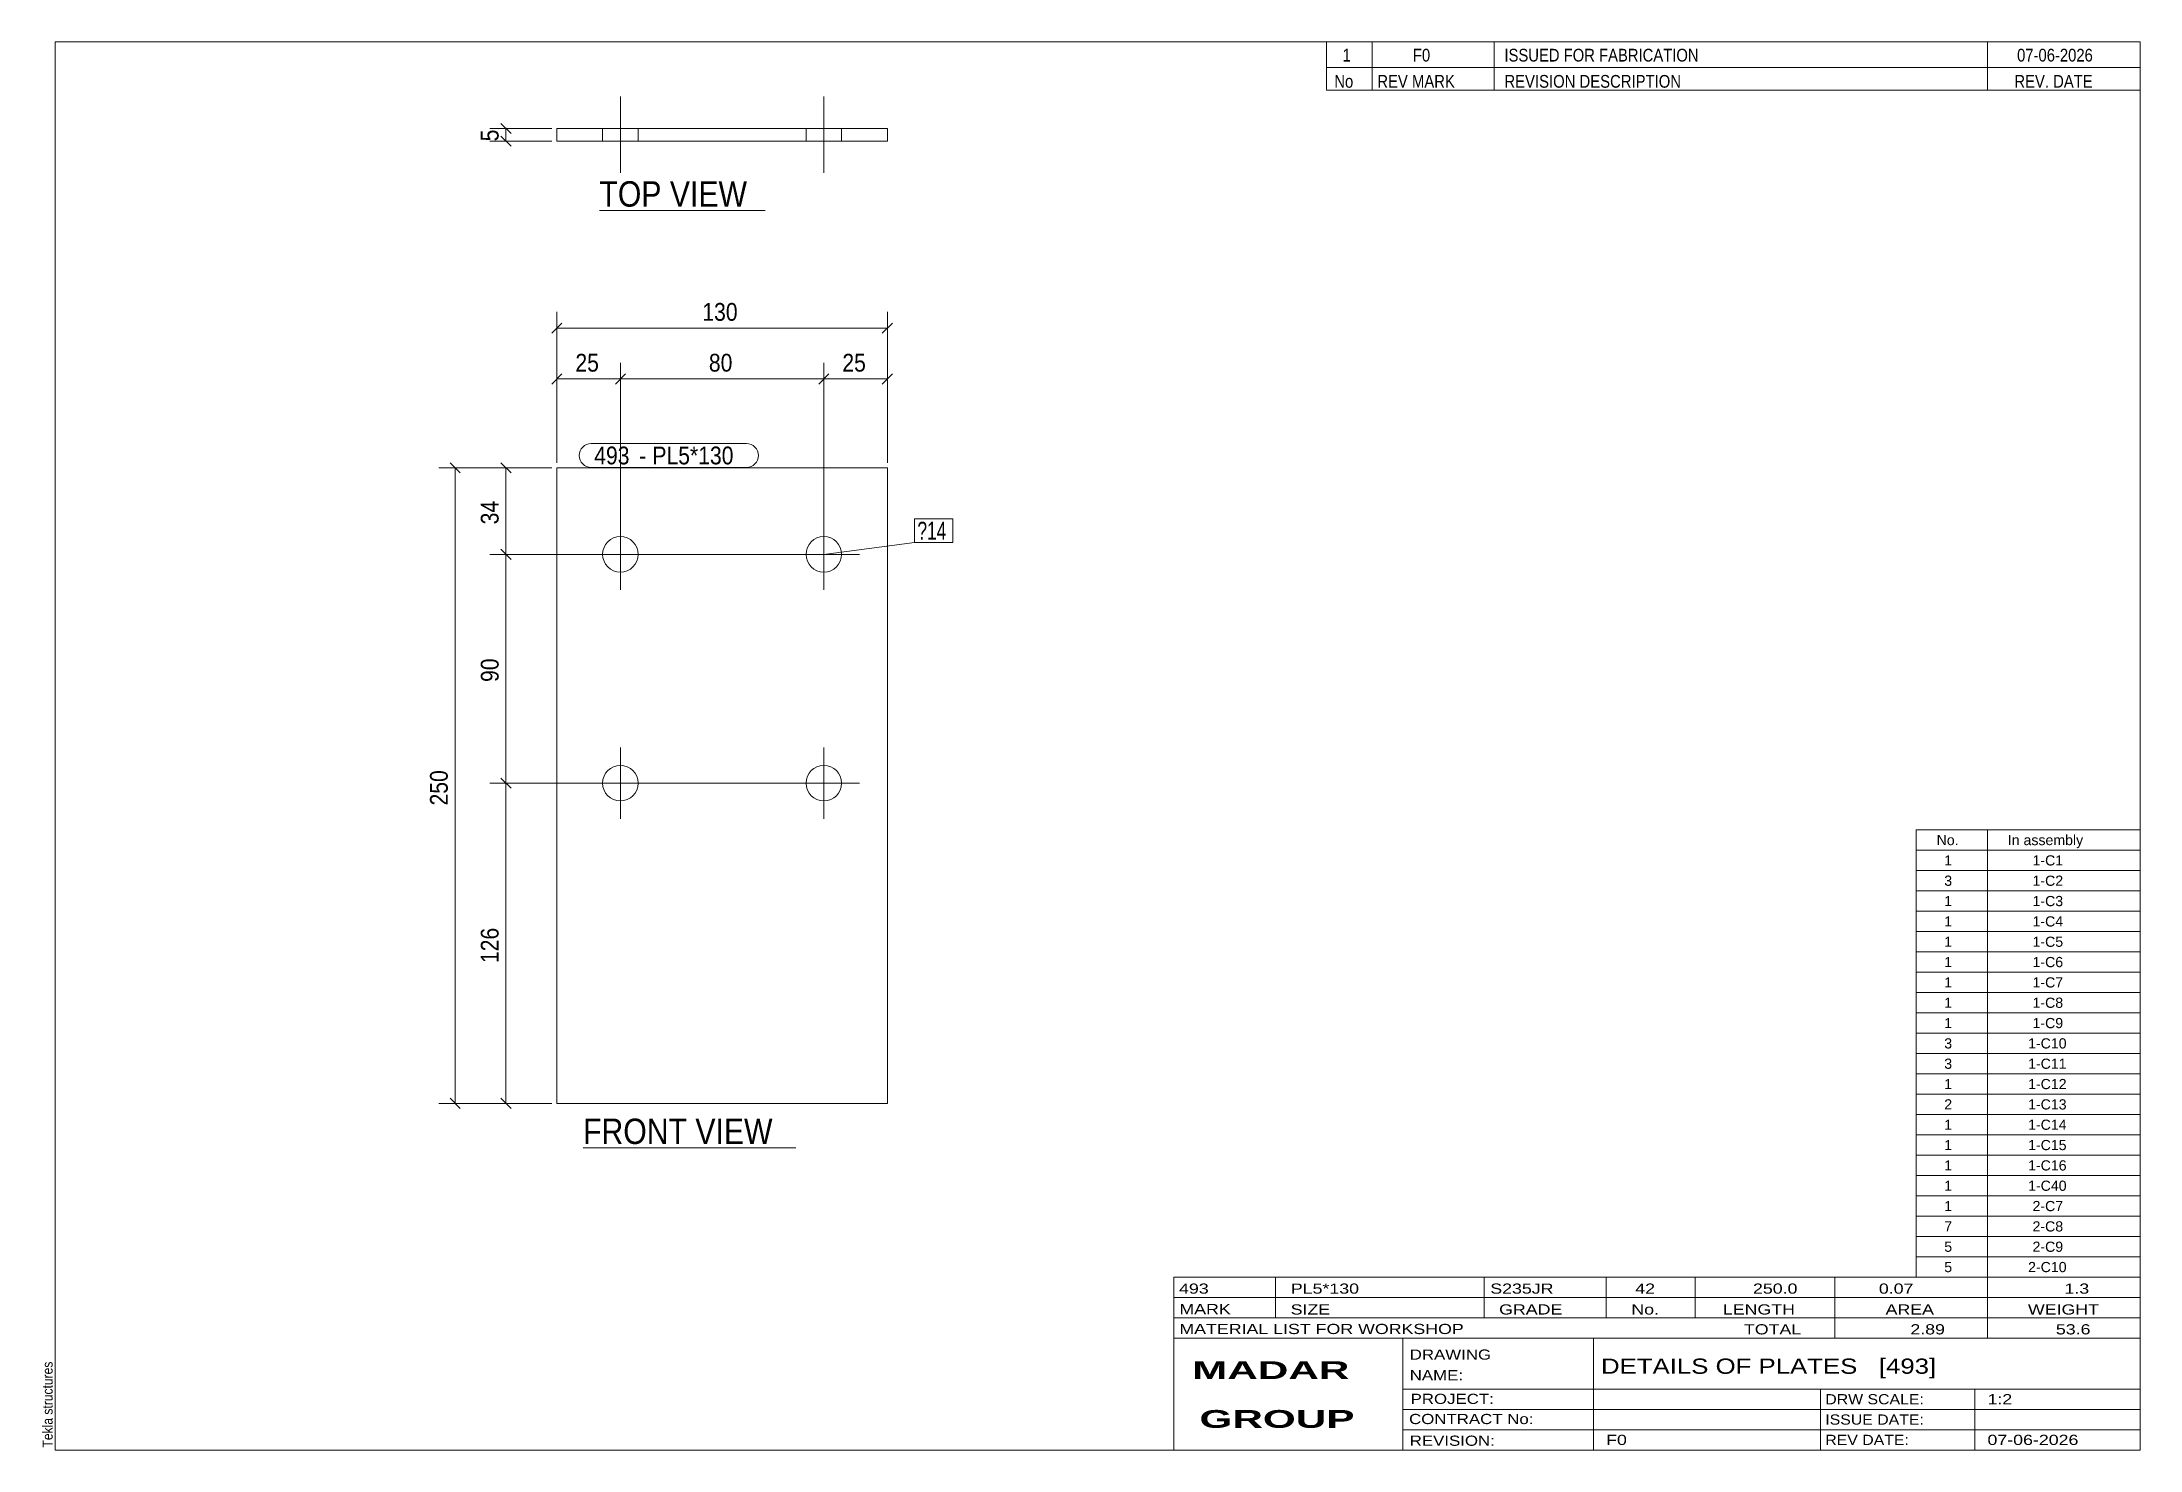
# Model space of a CAD drawing. Header units: millimetres. Extents: x 2 to 415, y 5 to 282.
import ezdxf

# ---------------------------------------------------------------- set-up
doc = ezdxf.new("R2010")
doc.units = ezdxf.units.MM
doc.linetypes.add('XKITLINE00', pattern=[0])
for name, color, linetype, lineweight in [('Bolt', 3, 'Continuous', 0), ('BoltMark', 7, 'Continuous', 0), ('Dimensions', 7, 'Continuous', 0), ('DrawingSheet', 5, 'Continuous', 0), ('OtherObjectType', 7, 'Continuous', 0), ('Part', 2, 'Continuous', 0), ('PartMark', 7, 'Continuous', 0)]:
    doc.layers.add(name, color=color, linetype=linetype, lineweight=lineweight)
doc.styles.add('ARIAL', font='ARIAL.TTF')
doc.styles.add('ARIAL_BOLD', font='ARIALBD.TTF')
doc.styles.add('ARIAL_NARROW', font='ARIALN.TTF')

# ---------------------------------------------------------------- blocks, each defined once
blk = doc.blocks.new('*A1')
at = {"layer": 'Bolt', "color": 3, "linetype": 'XKITLINE00', "lineweight": 0}
for p, q in [((156.15, 188.2), (156.15, 174.2)), ((149.15, 181.2), (163.15, 181.2)), ((156.15, 143.2), (156.15, 129.2)), ((149.15, 136.2), (163.15, 136.2))]:
    blk.add_line(p, q, dxfattribs=at)
for centre in [(156.15, 181.2), (156.15, 136.2)]:
    blk.add_circle(centre, 3.5, dxfattribs=at)
blk = doc.blocks.new('*A2')
at = {"layer": 'Bolt', "color": 3, "linetype": 'XKITLINE00', "lineweight": 0}
for p, q in [((116.15, 188.2), (116.15, 174.2)), ((109.15, 181.2), (123.15, 181.2)), ((116.15, 143.2), (116.15, 129.2)), ((109.15, 136.2), (123.15, 136.2))]:
    blk.add_line(p, q, dxfattribs=at)
for centre in [(116.15, 181.2), (116.15, 136.2)]:
    blk.add_circle(centre, 3.5, dxfattribs=at)
blk = doc.blocks.new('*A3')
at = {"layer": 'Part', "color": 2, "linetype": 'XKITLINE00', "lineweight": 0}
for p, q in [((103.65, 73.2), (103.65, 198.2)), ((103.65, 198.2), (168.65, 198.2)), ((168.65, 198.2), (168.65, 73.2)), ((168.65, 73.2), (103.65, 73.2))]:
    blk.add_line(p, q, dxfattribs=at)
blk = doc.blocks.new('*A4')
at = {"layer": 'Bolt', "color": 3, "linetype": 'XKITLINE00', "lineweight": 0}
for p, q in [((156.15, 256.25), (156.15, 271.25)), ((156.15, 256.25), (156.15, 271.25)), ((152.65, 265), (152.65, 262.5)), ((152.65, 265), (152.65, 262.5)), ((159.65, 265), (159.65, 262.5)), ((159.65, 265), (159.65, 262.5))]:
    blk.add_line(p, q, dxfattribs=at)
blk = doc.blocks.new('*A5')
at = {"layer": 'Bolt', "color": 3, "linetype": 'XKITLINE00', "lineweight": 0}
for p, q in [((116.15, 256.25), (116.15, 271.25)), ((116.15, 256.25), (116.15, 271.25)), ((112.65, 265), (112.65, 262.5)), ((112.65, 265), (112.65, 262.5)), ((119.65, 265), (119.65, 262.5)), ((119.65, 265), (119.65, 262.5))]:
    blk.add_line(p, q, dxfattribs=at)
blk = doc.blocks.new('*A6')
at = {"layer": 'Part', "color": 2, "linetype": 'XKITLINE00', "lineweight": 0}
for p, q in [((103.65, 265), (103.65, 262.5)), ((168.65, 265), (103.65, 265)), ((168.65, 262.5), (168.65, 265)), ((103.65, 262.5), (168.65, 262.5))]:
    blk.add_line(p, q, dxfattribs=at)
blk = doc.blocks.new('*A7')
at = {"layer": 'DrawingSheet', "color": 5, "linetype": 'XKITLINE00', "lineweight": 0}
for p, q in [((415, 282), (5, 282)), ((5, 282), (5, 5)), ((415, 5), (415, 282)), ((5, 5), (415, 5))]:
    blk.add_line(p, q, dxfattribs=at)
at = {"layer": 'DrawingSheet', "color": 5, "style": 'ARIAL', "width": 0.85}
blk.add_text('Tekla structures', height=2, rotation=90, dxfattribs=at).set_placement((4.5, 5.5))
blk = doc.blocks.new('*A8')
at = {"layer": 'OtherObjectType', "color": 7, "linetype": 'XKITLINE00', "lineweight": 0}
for p, q in [((371, 127), (415, 127)), ((371, 123), (371, 127)), ((385, 123), (385, 127)), ((415, 123), (415, 127)), ((371, 123), (415, 123)), ((371, 119), (371, 123)), ((385, 119), (385, 123)), ((415, 119), (415, 123)), ((371, 119), (415, 119)), ((371, 115), (371, 119)), ((385, 115), (385, 119)), ((415, 115), (415, 119)), ((371, 115), (415, 115)), ((371, 111), (371, 115)), ((385, 111), (385, 115)), ((415, 111), (415, 115)), ((371, 111), (415, 111)), ((371, 107), (371, 111)), ((385, 107), (385, 111)), ((415, 107), (415, 111)), ((371, 107), (415, 107)), ((371, 103), (371, 107)), ((385, 103), (385, 107)), ((415, 103), (415, 107)), ((371, 103), (415, 103)), ((371, 99), (371, 103)), ((385, 99), (385, 103)), ((415, 99), (415, 103)), ((371, 99), (415, 99)), ((371, 95), (371, 99)), ((371, 95), (415, 95)), ((371, 91), (371, 95)), ((385, 95), (385, 99)), ((385, 91), (385, 95)), ((415, 95), (415, 99)), ((415, 91), (415, 95)), ((371, 91), (415, 91)), ((371, 87), (371, 91)), ((385, 87), (385, 91)), ((415, 87), (415, 91)), ((371, 87), (415, 87)), ((371, 83), (371, 87)), ((385, 83), (385, 87)), ((415, 83), (415, 87)), ((371, 83), (415, 83)), ((371, 79), (371, 83)), ((385, 79), (385, 83)), ((415, 79), (415, 83)), ((371, 79), (415, 79)), ((371, 75), (371, 79)), ((385, 75), (385, 79)), ((415, 75), (415, 79)), ((371, 75), (415, 75)), ((371, 71), (371, 75)), ((385, 71), (385, 75)), ((415, 71), (415, 75)), ((371, 71), (415, 71)), ((371, 67), (371, 71)), ((385, 67), (385, 71)), ((415, 67), (415, 71)), ((371, 67), (415, 67)), ((371, 63), (371, 67)), ((385, 63), (385, 67)), ((415, 63), (415, 67)), ((371, 63), (415, 63)), ((371, 59), (371, 63)), ((385, 59), (385, 63)), ((415, 59), (415, 63)), ((371, 59), (415, 59)), ((371, 55), (371, 59)), ((385, 55), (385, 59)), ((415, 55), (415, 59)), ((371, 55), (415, 55)), ((371, 51), (371, 55)), ((385, 51), (385, 55)), ((415, 51), (415, 55)), ((371, 51), (415, 51)), ((371, 47), (371, 51)), ((385, 47), (385, 51)), ((415, 47), (415, 51)), ((371, 47), (415, 47)), ((371, 43), (371, 47)), ((385, 43), (385, 47)), ((415, 43), (415, 47)), ((371, 43), (415, 43)), ((371, 39), (371, 43)), ((385, 39), (385, 43)), ((415, 39), (415, 43)), ((371, 39), (415, 39))]:
    blk.add_line(p, q, dxfattribs=at)
at = {"layer": 'OtherObjectType', "color": 7, "style": 'ARIAL_NARROW', "width": 1.211571}
for s, p in [('No.', (375, 124)), ('In assembly', (389, 124)), ('1', (376.5, 120)), ('1-C1', (393.86, 120)), ('3', (376.5, 116)), ('1-C2', (393.86, 116)), ('1', (376.5, 112)), ('1-C3', (393.86, 112)), ('1', (376.5, 108)), ('1-C4', (393.86, 108)), ('1', (376.5, 104)), ('1-C5', (393.86, 104)), ('1', (376.5, 100)), ('1-C6', (393.86, 100)), ('1', (376.5, 96)), ('1-C7', (393.86, 96)), ('1', (376.5, 92)), ('1-C8', (393.86, 92)), ('1', (376.5, 88)), ('1-C9', (393.86, 88)), ('3', (376.5, 84)), ('1-C10', (392.99, 84)), ('3', (376.5, 80)), ('1-C11', (392.99, 80)), ('1', (376.5, 76)), ('1-C12', (392.99, 76)), ('2', (376.5, 72)), ('1-C13', (392.99, 72)), ('1', (376.5, 68)), ('1-C14', (392.99, 68)), ('1-C15', (392.99, 64)), ('1', (376.5, 64)), ('1', (376.5, 60)), ('1-C16', (392.99, 60)), ('1', (376.5, 56)), ('1-C40', (392.99, 56)), ('1', (376.5, 52)), ('2-C7', (393.86, 52)), ('7', (376.5, 48)), ('2-C8', (393.86, 48)), ('5', (376.5, 44)), ('2-C9', (393.86, 44)), ('5', (376.5, 40)), ('2-C10', (392.99, 40))]:
    blk.add_text(s, height=2, dxfattribs=at).set_placement(p)
blk = doc.blocks.new('*A9')
at = {"layer": 'OtherObjectType', "color": 7, "linetype": 'XKITLINE00', "lineweight": 0}
for p, q in [((255, 282), (415, 282)), ((415, 282), (255, 282)), ((255, 282), (255, 277)), ((264, 282), (264, 277)), ((288, 282), (288, 277)), ((385, 282), (385, 277)), ((415, 282), (415, 277)), ((255, 277), (415, 277)), ((255, 277), (255, 272.5)), ((255, 277), (415, 277)), ((264, 277), (264, 272.5)), ((288, 277), (288, 272.5)), ((385, 277), (385, 272.5)), ((415, 277), (415, 272.5)), ((415, 272.5), (255, 272.5))]:
    blk.add_line(p, q, dxfattribs=at)
at = {"layer": 'OtherObjectType', "color": 7, "style": 'ARIAL_NARROW'}
for s, width, p in [('1', 1.017001, (258.16, 278.15)), ('F0', 1.017001, (272, 278.15)), ('ISSUED FOR FABRICATION', 1.017001, (290, 278.15)), ('07-06-2026', 1.017001, (390.82, 278.15)), ('No', 1.02, (256.54, 273)), ('REV MARK', 1.02, (265, 273)), ('REVISION DESCRIPTION', 1.02, (290, 273)), ('REV. DATE', 1.02, (390.28, 273))]:
    blk.add_text(s, height=2.5, dxfattribs=dict(at, width=width)).set_placement(p)
blk = doc.blocks.new('*A10')
at = {"layer": 'OtherObjectType', "color": 7, "linetype": 'XKITLINE00', "lineweight": 0}
for p, q in [((225, 39), (415, 39)), ((225, 39), (225, 35)), ((225, 39), (415, 39)), ((245, 35), (245, 39)), ((286, 35), (286, 39)), ((310, 35), (310, 39)), ((327.5, 35), (327.5, 39)), ((355, 35), (355, 39)), ((385, 35), (385, 39)), ((415, 35), (415, 39)), ((225, 35), (415, 35)), ((225, 35), (225, 5)), ((225, 35), (415, 35)), ((245, 31), (245, 35)), ((286, 31), (286, 35)), ((310, 31), (310, 35)), ((327.5, 31), (327.5, 35)), ((355, 31), (355, 35)), ((385, 31), (385, 35)), ((415, 31), (415, 35)), ((225, 31), (415, 31)), ((355, 27), (355, 31)), ((385, 27), (385, 31)), ((415, 27), (415, 31)), ((225, 27), (415, 27)), ((270, 21), (270, 27)), ((307.5, 17), (307.5, 27)), ((415, 21), (415, 27)), ((270, 21), (270, 5)), ((415, 17), (415, 21)), ((270, 17), (415, 17)), ((307.5, 5), (307.5, 17)), ((352.16, 13), (352.16, 17)), ((382.5, 5), (382.5, 17)), ((415, 13), (415, 17)), ((270, 13), (415, 13)), ((352.16, 5), (352.16, 13)), ((415, 9), (415, 13)), ((270, 9), (415, 9)), ((415, 5), (415, 9)), ((225, 5), (415, 5)), ((262.5, 5), (415, 5))]:
    blk.add_line(p, q, dxfattribs=at)
at = {"layer": 'OtherObjectType', "color": 7, "style": 'ARIAL_NARROW'}
for s, height, width, p in [('493', 2, 1.525501, (226.01, 35.76)), ('PL5*130', 2, 1.525501, (248, 35.76)), ('S235JR', 2, 1.525501, (287.22, 35.76)), ('42', 2, 1.525501, (315.73, 35.76)), ('250.0', 2, 1.525501, (338.88, 35.76)), ('0.07', 2, 1.525501, (363.64, 35.76)), ('1.3', 2, 1.525501, (400.14, 35.76)), ('MARK', 2, 1.525501, (226.08, 31.73)), ('SIZE', 2, 1.525501, (247.96, 31.66)), ('GRADE', 2, 1.525501, (288.96, 31.66)), ('No.', 2, 1.525501, (314.96, 31.66)), ('LENGTH', 2, 1.525501, (332.96, 31.66)), ('AREA', 2, 1.525501, (364.96, 31.66)), ('WEIGHT', 2, 1.525501, (392.96, 31.66)), ('MATERIAL LIST FOR WORKSHOP', 2, 1.525501, (226.08, 27.82)), ('TOTAL', 2, 1.525501, (337.1, 27.75)), ('2.89', 2, 1.525501, (369.83, 27.75)), ('53.6', 2, 1.525501, (398.45, 27.75)), ('DRAWING', 2, 1.445, (271.38, 22.78)), ('NAME:', 2, 1.445, (271.38, 18.72)), ('DETAILS OF PLATES   [493]', 3, 1.474651, (309, 20)), ('PROJECT:', 2, 1.445, (271.55, 14.07)), ('DRW SCALE:', 2, 1.36, (353.1, 14)), ('1:2', 2, 1.525501, (385, 14)), ('CONTRACT No:', 2, 1.445, (271.25, 10.11)), ('ISSUE DATE:', 2, 1.36, (353.1, 10)), ('REVISION:', 2, 1.445, (271.38, 5.84)), ('F0', 2, 1.525501, (310, 6)), ('REV DATE:', 2, 1.36, (353.1, 6)), ('07-06-2026', 2, 1.525501, (385, 6))]:
    blk.add_text(s, height=height, dxfattribs=dict(at, width=width)).set_placement(p)
at = {"layer": 'OtherObjectType', "color": 1, "style": 'ARIAL_BOLD', "width": 1.7}
for s, p in [('MADAR ', (228.58, 18.97)), ('GROUP', (230.03, 9.37))]:
    blk.add_text(s, height=3.5, dxfattribs=at).set_placement(p)
blk = doc.blocks.new('*A11')
at = {"layer": 'Dimensions', "color": 7, "linetype": 'XKITLINE00', "lineweight": 0}
for p, q in [((103.65, 199.2), (103.65, 228.9)), ((168.65, 199.2), (168.65, 228.9)), ((104.64, 226.69), (102.66, 224.71)), ((103.65, 225.7), (168.65, 225.7)), ((169.64, 226.69), (167.66, 224.71))]:
    blk.add_line(p, q, dxfattribs=at)
at = {"layer": 'Dimensions', "color": 3}
for p in [(103.65, 225.7), (168.65, 225.7)]:
    blk.add_point(p, dxfattribs=at)
at = {"layer": 'Dimensions', "color": 3, "style": 'ARIAL', "width": 0.85}
blk.add_text('130', height=3.5, dxfattribs=at).set_placement((132.26, 227.15))
blk = doc.blocks.new('*A12')
at = {"layer": 'Dimensions', "color": 7, "linetype": 'XKITLINE00', "lineweight": 0}
for p, q in [((103.65, 199.2), (103.65, 218.9)), ((116.15, 182.2), (116.15, 218.9)), ((104.64, 216.69), (102.66, 214.71)), ((103.65, 215.7), (116.15, 215.7)), ((117.14, 216.69), (115.16, 214.71))]:
    blk.add_line(p, q, dxfattribs=at)
at = {"layer": 'Dimensions', "color": 3}
for p in [(103.65, 215.7), (116.15, 215.7)]:
    blk.add_point(p, dxfattribs=at)
at = {"layer": 'Dimensions', "color": 3, "style": 'ARIAL', "width": 0.85}
blk.add_text('25', height=3.5, dxfattribs=at).set_placement((107.3, 217.15))
blk = doc.blocks.new('*A13')
at = {"layer": 'Dimensions', "color": 7, "linetype": 'XKITLINE00', "lineweight": 0}
for p, q in [((116.15, 182.2), (116.15, 218.9)), ((156.15, 182.2), (156.15, 218.9)), ((117.14, 216.69), (115.16, 214.71)), ((116.15, 215.7), (156.15, 215.7)), ((157.14, 216.69), (155.16, 214.71))]:
    blk.add_line(p, q, dxfattribs=at)
at = {"layer": 'Dimensions', "color": 3}
for p in [(116.15, 215.7), (156.15, 215.7)]:
    blk.add_point(p, dxfattribs=at)
at = {"layer": 'Dimensions', "color": 3, "style": 'ARIAL', "width": 0.85}
blk.add_text('80', height=3.5, dxfattribs=at).set_placement((133.55, 217.15))
blk = doc.blocks.new('*A14')
at = {"layer": 'Dimensions', "color": 7, "linetype": 'XKITLINE00', "lineweight": 0}
for p, q in [((156.15, 182.2), (156.15, 218.9)), ((168.65, 199.2), (168.65, 218.9)), ((157.14, 216.69), (155.16, 214.71)), ((156.15, 215.7), (168.65, 215.7)), ((169.64, 216.69), (167.66, 214.71))]:
    blk.add_line(p, q, dxfattribs=at)
at = {"layer": 'Dimensions', "color": 3}
for p in [(156.15, 215.7), (168.65, 215.7)]:
    blk.add_point(p, dxfattribs=at)
at = {"layer": 'Dimensions', "color": 3, "style": 'ARIAL', "width": 0.85}
blk.add_text('25', height=3.5, dxfattribs=at).set_placement((159.8, 217.15))
blk = doc.blocks.new('*A15')
at = {"layer": 'Dimensions', "color": 7, "linetype": 'XKITLINE00', "lineweight": 0}
for p, q in [((102.65, 198.2), (80.45, 198.2)), ((82.66, 199.19), (84.64, 197.21)), ((83.65, 73.2), (83.65, 198.2)), ((102.65, 73.2), (80.45, 73.2)), ((82.66, 74.19), (84.64, 72.21))]:
    blk.add_line(p, q, dxfattribs=at)
at = {"layer": 'Dimensions', "color": 3}
for p in [(83.65, 198.2), (83.65, 73.2)]:
    blk.add_point(p, dxfattribs=at)
at = {"layer": 'Dimensions', "color": 3, "style": 'ARIAL', "width": 0.85}
blk.add_text('250', height=3.5, rotation=90.0002, dxfattribs=at).set_placement((82.2, 131.8))
blk = doc.blocks.new('*A16')
at = {"layer": 'Dimensions', "color": 7, "linetype": 'XKITLINE00', "lineweight": 0}
for p, q in [((155.15, 136.2), (90.45, 136.2)), ((92.66, 137.19), (94.64, 135.21)), ((93.65, 73.2), (93.65, 136.2)), ((102.65, 73.2), (90.45, 73.2)), ((92.66, 74.19), (94.64, 72.21))]:
    blk.add_line(p, q, dxfattribs=at)
at = {"layer": 'Dimensions', "color": 3}
for p in [(93.65, 136.2), (93.65, 73.2)]:
    blk.add_point(p, dxfattribs=at)
at = {"layer": 'Dimensions', "color": 3, "style": 'ARIAL', "width": 0.85}
blk.add_text('126', height=3.5, rotation=90.0002, dxfattribs=at).set_placement((92.2, 100.8))
blk = doc.blocks.new('*A17')
at = {"layer": 'Dimensions', "color": 7, "linetype": 'XKITLINE00', "lineweight": 0}
for p, q in [((92.66, 182.19), (94.64, 180.21)), ((155.15, 181.2), (90.45, 181.2)), ((93.65, 136.2), (93.65, 181.2)), ((155.15, 136.2), (90.45, 136.2)), ((92.66, 137.19), (94.64, 135.21))]:
    blk.add_line(p, q, dxfattribs=at)
at = {"layer": 'Dimensions', "color": 3}
for p in [(93.65, 181.2), (93.65, 136.2)]:
    blk.add_point(p, dxfattribs=at)
at = {"layer": 'Dimensions', "color": 3, "style": 'ARIAL', "width": 0.85}
blk.add_text('90', height=3.5, rotation=90.0002, dxfattribs=at).set_placement((92.2, 156.1))
blk = doc.blocks.new('*A18')
at = {"layer": 'Dimensions', "color": 7, "linetype": 'XKITLINE00', "lineweight": 0}
for p, q in [((102.65, 198.2), (90.45, 198.2)), ((92.66, 199.19), (94.64, 197.21)), ((93.65, 181.2), (93.65, 198.2)), ((92.66, 182.19), (94.64, 180.21)), ((155.15, 181.2), (90.45, 181.2))]:
    blk.add_line(p, q, dxfattribs=at)
at = {"layer": 'Dimensions', "color": 3}
for p in [(93.65, 198.2), (93.65, 181.2)]:
    blk.add_point(p, dxfattribs=at)
at = {"layer": 'Dimensions', "color": 3, "style": 'ARIAL', "width": 0.85}
blk.add_text('34', height=3.5, rotation=90.0002, dxfattribs=at).set_placement((92.2, 187.1))
blk = doc.blocks.new('*A19')
at = {"layer": 'BoltMark', "color": 7, "linetype": 'XKITLINE00', "lineweight": 0}
for p, q in [((173.96, 188.21), (181.55, 188.21)), ((173.96, 183.51), (173.96, 188.21)), ((181.55, 183.51), (181.55, 188.21)), ((156.15, 181.2), (173.96, 183.51)), ((173.96, 183.51), (181.55, 183.51))]:
    blk.add_line(p, q, dxfattribs=at)
at = {"layer": 'BoltMark', "color": 3, "style": 'ARIAL_NARROW', "width": 0.85}
blk.add_text('?14', height=3.5, dxfattribs=at).set_placement((174.56, 184.11))
blk = doc.blocks.new('*A20')
at = {"layer": 'PartMark', "color": 7, "linetype": 'XKITLINE00', "lineweight": 0}
for p, q in [((110.4, 203), (140.95, 203)), ((110.4, 198.3), (140.95, 198.3))]:
    blk.add_line(p, q, dxfattribs=at)
for centre, start, end in [((110.4, 200.65), 90, 270), ((140.95, 200.65), 270, 90)]:
    blk.add_arc(centre, 2.35, start, end, dxfattribs=at)
at = {"layer": 'PartMark', "color": 1, "style": 'ARIAL', "width": 0.85}
blk.add_text('493', height=3.5, dxfattribs=at).set_placement((111, 198.9))
at = {"layer": 'PartMark', "color": 3, "style": 'ARIAL', "width": 0.85}
for s, p in [('PL5*130', (122.44, 198.9)), ('-', (119.84, 198.9))]:
    blk.add_text(s, height=3.5, dxfattribs=at).set_placement(p)
blk = doc.blocks.new('*A21')
at = {"layer": 'OtherObjectType', "color": 7, "linetype": 'XKITLINE00', "lineweight": 0}
blk.add_line((108.8, 64.45), (150.65, 64.45), dxfattribs=at)
at = {"layer": 'OtherObjectType', "color": 3, "style": 'ARIAL', "width": 0.85}
blk.add_text('FRONT VIEW', height=5, dxfattribs=at).set_placement((108.8, 65.2))
blk = doc.blocks.new('*A22')
at = {"layer": 'Dimensions', "color": 7, "linetype": 'XKITLINE00', "lineweight": 0}
for p, q in [((102.65, 265), (90.45, 265)), ((92.66, 265.99), (94.64, 264.01)), ((93.65, 262.5), (93.65, 265)), ((102.65, 262.5), (90.45, 262.5)), ((92.66, 263.49), (94.64, 261.51))]:
    blk.add_line(p, q, dxfattribs=at)
at = {"layer": 'Dimensions', "color": 3}
for p in [(93.65, 265), (93.65, 262.5)]:
    blk.add_point(p, dxfattribs=at)
at = {"layer": 'Dimensions', "color": 3, "style": 'ARIAL', "width": 0.85}
blk.add_text('5', height=3.5, rotation=90.0002, dxfattribs=at).set_placement((92.2, 262.45))
blk = doc.blocks.new('*A23')
at = {"layer": 'OtherObjectType', "color": 7, "linetype": 'XKITLINE00', "lineweight": 0}
blk.add_line((112.02, 248.85), (144.63, 248.85), dxfattribs=at)
at = {"layer": 'OtherObjectType', "color": 3, "style": 'ARIAL', "width": 0.85}
blk.add_text('TOP VIEW', height=5, dxfattribs=at).set_placement((112.02, 249.6))

msp = doc.modelspace()

# ---------------------------------------------------------------- block references
at = {"lineweight": 0}
for name in ['*A7', '*A9', '*A5', '*A4', '*A22', '*A6', '*A23', '*A11', '*A12', '*A13', '*A14', '*A20', '*A15', '*A18', '*A3', '*A2', '*A1', '*A19', '*A17', '*A16', '*A8', '*A21', '*A10']:
    msp.add_blockref(name, (0, 0), dxfattribs=at)

doc.saveas('drawing.dxf')
